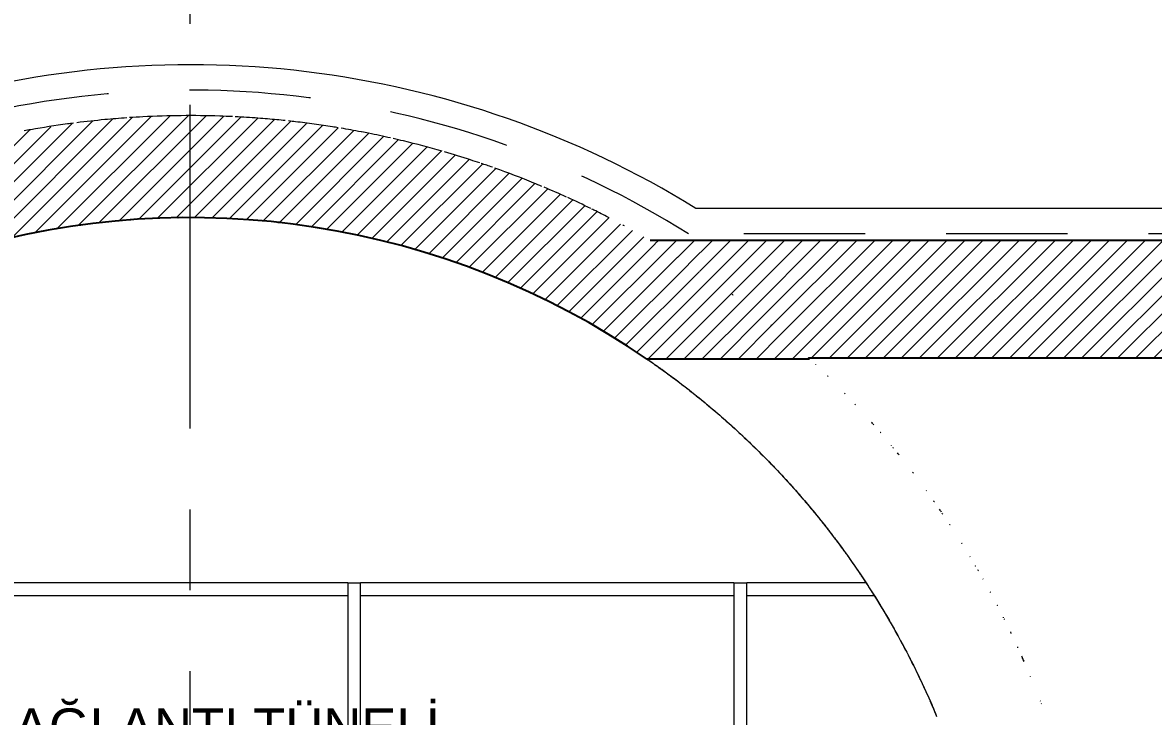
# Model space of a CAD drawing. Header units: centimetres. Extents: x -15511 to 6948, y 9649 to 14173.
# Drawn here: x -11077.7 to -10634.3, y 11182.6 to 11454.8 of the extents above; entities that cross this region are included whole.
import ezdxf

# ---------------------------------------------------------------- set-up
doc = ezdxf.new("R2010")
doc.units = ezdxf.units.CM
doc.header["$LTSCALE"] = 200
doc.linetypes.add('Grid Line 1_4_', pattern=[1.11125, 0.635, -0.15875, 0.15875, -0.15875])
doc.linetypes.add('Overhead', pattern=[0.396875, 0.238125, -0.15875])
for name, color, linetype, lineweight in [('A-AREA-IDEN', 2, 'Continuous', 9), ('A-DETL', 90, 'Continuous', 9), ('A-FLOR', 192, 'Continuous', 9), ('A-FLOR-OVHD', 1, 'Overhead', 9), ('A-GENM', 13, 'Continuous', 9), ('A-GLAZ-CWMG', 51, 'Continuous', 9), ('S-GRID', 1, 'Continuous', 9)]:
    doc.layers.add(name, color=color, linetype=linetype, lineweight=lineweight)
doc.styles.add('Arial_2', font='arial.ttf', dxfattribs={"height": 14.752994})
pattern_1 = [(45, (-4285.505, 12015), (-3.535534, 3.535534), [])]

# ---------------------------------------------------------------- blocks, each defined once
blk = doc.blocks.new('p1 tüneli2 - p1 tüneli-1427850-A')
at = {"layer": 'A-FLOR', "linetype": 'Overhead'}
for points in [[(-11016.86, 11378.3), (-11016.37, 11378.31), (-11015.88, 11378.31), (-11015.38, 11378.32)], [(-10996.02, 11377.93), (-10996.5, 11377.96), (-10996.98, 11377.98), (-10997.46, 11378)], [(-11055.08, 11375.39), (-11055.24, 11375.37), (-11055.39, 11375.35), (-11055.54, 11375.33)], [(-11055.41, 11375.34), (-11055, 11375.4), (-11054.58, 11375.46), (-11054.17, 11375.51)], [(-11034.83, 11377.51), (-11035.27, 11377.48), (-11035.71, 11377.45), (-11036.14, 11377.41)], [(-11035.97, 11377.43), (-11035.76, 11377.44), (-11035.55, 11377.46), (-11035.34, 11377.47)], [(-10978.11, 11376.52), (-10977.64, 11376.47), (-10977.16, 11376.42), (-10976.69, 11376.36)], [(-10958.14, 11373.73), (-10958.31, 11373.75), (-10958.47, 11373.78), (-10958.64, 11373.81)], [(-10958.45, 11373.78), (-10958.16, 11373.73), (-10957.87, 11373.68), (-10957.58, 11373.63)], [(-11074.72, 11372.06), (-11074.32, 11372.14), (-11073.93, 11372.22), (-11073.53, 11372.3)], [(-10938.5, 11369.69), (-10938.9, 11369.79), (-10939.31, 11369.88), (-10939.71, 11369.98)], [(-10939.6, 11369.95), (-10939.32, 11369.89), (-10939.05, 11369.82), (-10938.78, 11369.76)], [(-10920.96, 11364.97), (-10920.54, 11364.85), (-10920.13, 11364.72), (-10919.71, 11364.59)], [(-10902.31, 11358.74), (-10901.99, 11358.62), (-10901.68, 11358.5), (-10901.36, 11358.39)], [(-10883.48, 11351.09), (-10883.73, 11351.2), (-10883.98, 11351.31), (-10884.23, 11351.42)], [(-10865.97, 11342.67), (-10866.22, 11342.8), (-10866.47, 11342.92), (-10866.72, 11343.05)], [(-10866.64, 11343.01), (-10866.51, 11342.95), (-10866.39, 11342.89), (-10866.27, 11342.82)], [(-10849.83, 11333.68), (-10849.61, 11333.54), (-10849.38, 11333.41), (-10849.16, 11333.27)], [(-10848.99, 11333.17), (-10849.21, 11333.3), (-10849.43, 11333.44), (-10849.65, 11333.57)], [(-10833.52, 11323.27), (-10832.84, 11322.8), (-10832.15, 11322.33), (-10831.47, 11321.86)], [(-10830.85, 11321.42), (-10831.62, 11321.96), (-10832.4, 11322.5), (-10833.18, 11323.03)], [(-10831.12, 11321.61), (-10829.46, 11320.46), (-10827.81, 11319.29), (-10826.17, 11318.1)], [(-10825.6, 11317.68), (-10826.34, 11318.22), (-10827.08, 11318.75), (-10827.82, 11319.29)], [(-10825.9, 11317.9), (-10824.23, 11316.69), (-10822.58, 11315.46), (-10820.93, 11314.22)], [(-10820.44, 11313.85), (-10821.13, 11314.37), (-10821.81, 11314.88), (-10822.5, 11315.4)], [(-10820.63, 11313.99), (-10818.91, 11312.68), (-10817.2, 11311.36), (-10815.51, 11310.03)], [(-10815.44, 11309.97), (-10813.74, 11308.62), (-10812.05, 11307.26), (-10810.37, 11305.87)], [(-10810.09, 11305.64), (-10808.64, 11304.44), (-10807.21, 11303.23), (-10805.79, 11302.01)], [(-10805.01, 11301.35), (-10803.57, 11300.1), (-10802.14, 11298.84), (-10800.72, 11297.57)], [(-10798.73, 11295.78), (-10799.27, 11296.27), (-10799.8, 11296.75), (-10800.34, 11297.24)], [(-10799.84, 11296.78), (-10798.38, 11295.47), (-10796.94, 11294.14), (-10795.5, 11292.8)], [(-10793.87, 11291.25), (-10794.53, 11291.88), (-10795.19, 11292.5), (-10795.85, 11293.12)], [(-10795.27, 11292.58), (-10793.91, 11291.3), (-10792.56, 11290.01), (-10791.21, 11288.71)], [(-10789.17, 11286.69), (-10789.82, 11287.34), (-10790.47, 11287.98), (-10791.13, 11288.62)], [(-10790.16, 11287.67), (-10788.78, 11286.32), (-10787.41, 11284.95), (-10786.04, 11283.57)], [(-10784.58, 11282.06), (-10785.26, 11282.76), (-10785.94, 11283.45), (-10786.62, 11284.14)], [(-10785.77, 11283.28), (-10784.46, 11281.94), (-10783.16, 11280.6), (-10781.87, 11279.24)], [(-10780.1, 11277.35), (-10780.77, 11278.07), (-10781.45, 11278.78), (-10782.13, 11279.5)], [(-10780.78, 11278.08), (-10779.74, 11276.96), (-10778.7, 11275.84), (-10777.67, 11274.7)], [(-10775.72, 11272.54), (-10776.39, 11273.28), (-10777.05, 11274.02), (-10777.72, 11274.76)], [(-10776.6, 11273.52), (-10775.32, 11272.1), (-10774.06, 11270.65), (-10772.81, 11269.2)], [(-10771.44, 11267.64), (-10772.09, 11268.4), (-10772.75, 11269.16), (-10773.41, 11269.92)], [(-10772.57, 11268.96), (-10771.3, 11267.48), (-10770.04, 11265.99), (-10768.79, 11264.48)], [(-10767.25, 11262.64), (-10767.89, 11263.42), (-10768.53, 11264.2), (-10769.18, 11264.98)], [(-10767.56, 11263.02), (-10766.65, 11261.91), (-10765.74, 11260.79), (-10764.84, 11259.66)], [(-10763.15, 11257.55), (-10763.78, 11258.35), (-10764.41, 11259.14), (-10765.05, 11259.93)], [(-10763.65, 11258.18), (-10762.41, 11256.62), (-10761.19, 11255.03), (-10759.97, 11253.44)], [(-10759.15, 11252.36), (-10759.77, 11253.17), (-10760.39, 11253.99), (-10761.01, 11254.79)], [(-10759.83, 11253.26), (-10758.63, 11251.67), (-10757.42, 11250.09), (-10756.23, 11248.5)], [(-10755.31, 11247.15), (-10755.89, 11247.96), (-10756.47, 11248.76), (-10757.06, 11249.55)], [(-10755.18, 11246.97), (-10754.33, 11245.8), (-10753.48, 11244.62), (-10752.64, 11243.45)], [(-10751.61, 11241.92), (-10752.14, 11242.69), (-10752.67, 11243.45), (-10753.21, 11244.21)], [(-10751.38, 11241.59), (-10750.6, 11240.47), (-10749.83, 11239.34), (-10749.05, 11238.22)], [(-10747.74, 11236.21), (-10748.31, 11237.07), (-10748.88, 11237.92), (-10749.45, 11238.77)], [(-10747.83, 11236.34), (-10747.01, 11235.1), (-10746.18, 11233.85), (-10745.37, 11232.6)], [(-10744.14, 11230.63), (-10744.69, 11231.5), (-10745.24, 11232.37), (-10745.8, 11233.23)], [(-10744.41, 11231.06), (-10743.31, 11229.32), (-10742.21, 11227.58), (-10741.13, 11225.82)], [(-10740.66, 11224.98), (-10741.18, 11225.85), (-10741.71, 11226.72), (-10742.24, 11227.58)], [(-10741.03, 11225.61), (-10739.96, 11223.83), (-10738.88, 11222.05), (-10737.85, 11220.23)], [(-10737.5, 11219.61), (-10737.92, 11220.35), (-10738.35, 11221.09), (-10738.79, 11221.83)], [(-10736.74, 11218.3), (-10736.06, 11217.09), (-10735.39, 11215.86), (-10734.74, 11214.62)], [(-10734.41, 11214.13), (-10734.75, 11214.74), (-10735.09, 11215.36), (-10735.44, 11215.97)], [(-10733.49, 11212.43), (-10732.86, 11211.27), (-10732.25, 11210.1), (-10731.66, 11208.92)], [(-10731.4, 11208.52), (-10731.66, 11209.01), (-10731.92, 11209.51), (-10732.19, 11210)], [(-10730.41, 11206.6), (-10729.81, 11205.44), (-10729.23, 11204.26), (-10728.66, 11203.08)], [(-10728.47, 11202.76), (-10728.66, 11203.14), (-10728.84, 11203.52), (-10729.03, 11203.9)], [(-10727.47, 11200.73), (-10726.87, 11199.52), (-10726.29, 11198.29), (-10725.73, 11197.05)], [(-10724.63, 11194.79), (-10724.01, 11193.43), (-10723.4, 11192.06), (-10722.8, 11190.69)], [(-10721.91, 11188.75), (-10721.02, 11186.72), (-10720.15, 11184.68), (-10719.3, 11182.62)]]:
    blk.add_open_spline(points, degree=3, dxfattribs=at)
blk = doc.blocks.new('Generic Models 8 - Generic Models 8-1428326-A')
at = {"layer": 'A-GENM'}
h = blk.add_hatch(dxfattribs=at)
h.set_pattern_fill('FP_1', color=256, style=0, pattern_type=2)
h.set_pattern_definition(pattern_1)
h.paths.add_polyline_path([(-11011.98, 10663.28), (-11011.98, 10728.98), (-11165.18, 10728.98), (-11181.06, 10735.07), (-11196.49, 10742.24), (-11211.39, 10750.44), (-11225.86, 10759.76), (-11239.35, 10769.8), (-11252.27, 10780.86), (-11264.4, 10792.78), (-11275.7, 10805.5), (-11286.1, 10818.96), (-11295.55, 10833.1), (-11304.02, 10847.85), (-11304.02, 10915), (-10655.19, 10915), (-10653.43, 10924.98), (-10651.9, 10935), (-11331.63, 10935), (-11333.98, 10952.4), (-11335.62, 10969.88), (-11336.9, 10995.17), (-11336.98, 11020.49), (-11335.86, 11045.78), (-11333.54, 11071), (-11330.9, 11090.09), (-11326.86, 11111.24), (-11322.98, 11127.81), (-11317.72, 11146.36), (-11311.59, 11164.69), (-11304.66, 11182.62), (-11296.69, 11200.34), (-11287.65, 11217.53), (-11277.58, 11234.14), (-11266.5, 11250.1), (-11254.47, 11265.35), (-11241.52, 11279.84), (-11227.71, 11293.5), (-11213.09, 11306.29), (-11197.71, 11318.16), (-11181.63, 11329.06), (-11164.92, 11338.96), (-11147.63, 11347.82), (-11129.82, 11355.6), (-11111.58, 11362.27), (-11092.96, 11367.81), (-11074.04, 11372.2), (-11054.4, 11375.47), (-11035.56, 11377.46), (-11016.15, 11378.31), (-10996.73, 11377.97), (-10977.36, 11376.44), (-10958.12, 11373.72), (-10939.09, 11369.83), (-10920.33, 11364.78), (-10901.92, 11358.59), (-10882.94, 11350.82), (-10866.4, 11342.89), (-10849.43, 11333.43), (-10833.07, 11322.96), (-10769.2, 11322.96), (-10784.85, 11336.68), (-10801.29, 11349.46), (-10818.43, 11361.26), (-10836.24, 11372.04), (-10854.65, 11381.76), (-10873.59, 11390.4), (-10893.01, 11397.91), (-10912.83, 11404.28), (-10932.99, 11409.48), (-10953.41, 11413.49), (-10974.04, 11416.31), (-10994.79, 11417.92), (-11015.61, 11418.32), (-11036.41, 11417.5), (-11057.13, 11415.47), (-11077.69, 11412.23), (-11098.03, 11407.8), (-11118.08, 11402.19), (-11139.07, 11394.89), (-11157.02, 11387.52), (-11175.79, 11378.5), (-11193.99, 11368.4), (-11211.58, 11357.26), (-11228.48, 11345.12), (-11244.65, 11332), (-11260.03, 11317.97), (-11274.56, 11303.06), (-11288.2, 11287.34), (-11300.89, 11270.84), (-11312.61, 11253.63), (-11323.29, 11235.76), (-11332.92, 11217.31), (-11341.46, 11198.32), (-11350.02, 11176.02), (-11357.41, 11153.31), (-11363.6, 11130.24), (-11368.57, 11106.88), (-11372.32, 11083.29), (-11374.86, 11060.12), (-11376.45, 11036.86), (-11377.09, 11013.55), (-11376.78, 10990.24), (-11375.51, 10966.96), (-11373.54, 10946.33), (-11370.67, 10925.8), (-11366.89, 10905.43), (-11362.5, 10887.3), (-11356.42, 10868.12), (-11350.26, 10852.09), (-11342.47, 10835.15), (-11333.59, 10818.75), (-11323.68, 10802.95), (-11312.16, 10787.08), (-11300.91, 10773.43), (-11288.14, 10759.84), (-11273.87, 10746.56), (-11260.12, 10735.26), (-11244.98, 10724.37), (-11229.16, 10714.49), (-11212.74, 10705.64), (-11195.79, 10697.87), (-11178.37, 10691.22), (-11155.31, 10683.85), (-11131.92, 10677.6), (-11108.26, 10672.46), (-11084.38, 10668.45), (-11060.34, 10665.58), (-11036.19, 10663.85), (-11012.1, 10663.28)], flags=0)
at = {"layer": 'A-GENM', "lineweight": 25}
blk.add_line((-10833.07, 11322.96), (-10769.2, 11322.96), dxfattribs=at)
blk.add_arc((-11011.98, 11061.63), 316.7, 55.6028, 157.541, dxfattribs=at)
at = {"layer": 'A-GENM'}
for points, knots in [([(-10995.41, 11417.95), (-10997.08, 11418.03), (-11003.76, 11418.29), (-11015.51, 11418.42), (-11027.34, 11418.06), (-11034.08, 11417.65), (-11035.83, 11417.54)], [0.48294985, 0.48294985, 0.48294985, 0.48294985, 0.48818898, 0.50393701, 0.51968504, 0.52522289, 0.52522289, 0.52522289, 0.52522289]), ([(-10974.7, 11416.38), (-10975.8, 11416.5), (-10979.36, 11416.85), (-10985.9, 11417.41), (-10991.37, 11417.75), (-10994.36, 11417.9)], [0.4610375, 0.4610375, 0.4610375, 0.4610375, 0.46456693, 0.47244094, 0.48184271, 0.48184271, 0.48184271, 0.48184271]), ([(-11057.72, 11415.39), (-11058.52, 11415.29), (-11064.16, 11414.54), (-11070.63, 11413.52), (-11076.22, 11412.5), (-11077.11, 11412.34)], [0.54857617, 0.54857617, 0.54857617, 0.54857617, 0.5511811, 0.56692913, 0.56992624, 0.56992624, 0.56992624, 0.56992624]), ([(-11036.79, 11417.47), (-11039.7, 11417.27), (-11046.31, 11416.73), (-11052.83, 11416.01), (-11056.47, 11415.55)], [0.52623481, 0.52623481, 0.52623481, 0.52623481, 0.53543307, 0.54722672, 0.54722672, 0.54722672, 0.54722672]), ([(-10953.95, 11413.58), (-10954.69, 11413.7), (-10957.81, 11414.21), (-10963.36, 11415.03), (-10969.12, 11415.76), (-10972.48, 11416.14), (-10973.4, 11416.24)], [0.43848795, 0.43848795, 0.43848795, 0.43848795, 0.44094488, 0.4488189, 0.45669291, 0.45964662, 0.45964662, 0.45964662, 0.45964662]), ([(-10944.97, 11411.98), (-10946.33, 11412.24), (-10948.92, 11412.72), (-10951.53, 11413.18), (-10952.77, 11413.39)], [0.428486443, 0.428486443, 0.428486443, 0.428486443, 0.433070866, 0.437185844, 0.437185844, 0.437185844, 0.437185844]), ([(-10933.42, 11409.58), (-10936.27, 11410.22), (-10940.05, 11411.02), (-10943.87, 11411.77), (-10944.78, 11411.95)], [0.41534536, 0.41534536, 0.41534536, 0.41534536, 0.42519685, 0.42826412, 0.42826412, 0.42826412, 0.42826412]), ([(-10913.25, 11404.4), (-10918.19, 11405.82), (-10924.55, 11407.51), (-10931.04, 11409.03), (-10932.41, 11409.35)], [0.39161893, 0.39161893, 0.39161893, 0.39161893, 0.40944882, 0.41418447, 0.41418447, 0.41418447, 0.41418447]), ([(-10898.41, 11399.77), (-10899.61, 11400.17), (-10904.18, 11401.68), (-10908.83, 11403.11), (-10912.29, 11404.12)], [0.37347874, 0.37347874, 0.37347874, 0.37347874, 0.37795276, 0.39046883, 0.39046883, 0.39046883, 0.39046883]), ([(-10874.07, 11390.59), (-10875.11, 11391.03), (-10881.14, 11393.53), (-10887.3, 11395.88), (-10892.49, 11397.73)], [0.34236672, 0.34236672, 0.34236672, 0.34236672, 0.34645669, 0.36607386, 0.36607386, 0.36607386, 0.36607386]), ([(-10848.01, 11378.41), (-10849.89, 11379.39), (-10852.04, 11380.47), (-10854.2, 11381.54), (-10854.45, 11381.66)], [0.307086614, 0.307086614, 0.307086614, 0.307086614, 0.31496063, 0.315994274, 0.315994274, 0.315994274, 0.315994274]), ([(-10833.07, 11322.96), (-10832.76, 11322.75), (-10832.03, 11322.24), (-10830.06, 11320.88), (-10826.75, 11318.54), (-10821.62, 11314.77), (-10814.35, 11309.18), (-10804.56, 11301.13), (-10792.24, 11289.92), (-10779.33, 11276.79), (-10766.25, 11261.78), (-10753.38, 11244.89), (-10741.02, 11226.11), (-10729.47, 11205.45), (-10722.53, 11190.43), (-10719.3, 11182.62)], [-1, -1, -1, -1, -0.970238, -0.940476, -0.880952, -0.821429, -0.761905, -0.666667, -0.571429, -0.47619, -0.380952, -0.285714, -0.190476, -0.095238, 0, 0, 0, 0]), ([(-10730.41, 11206.6), (-10730.08, 11205.96), (-10729.48, 11204.8), (-10728.9, 11203.62), (-10728.64, 11203.09)], [0.964686843, 0.964686843, 0.964686843, 0.964686843, 0.967592593, 0.969975929, 0.969975929, 0.969975929, 0.969975929])]:
    blk.add_open_spline(points, degree=3, knots=knots, dxfattribs=at)
for points in [[(-10893.47, 11398.07), (-10894.94, 11398.59), (-10896.42, 11399.1), (-10897.91, 11399.6)], [(-10864.46, 11386.4), (-10867.33, 11387.7), (-10870.24, 11388.98), (-10873.17, 11390.22)], [(-10854.96, 11381.91), (-10857.93, 11383.37), (-10860.93, 11384.79), (-10863.96, 11386.17)], [(-11016.86, 11378.3), (-11016.37, 11378.31), (-11015.88, 11378.31), (-11015.38, 11378.32)], [(-10847.69, 11378.25), (-10847.75, 11378.28), (-10847.81, 11378.31), (-10847.86, 11378.34)], [(-11055.41, 11375.34), (-11055, 11375.4), (-11054.58, 11375.46), (-11054.17, 11375.51)], [(-11035.97, 11377.43), (-11035.76, 11377.44), (-11035.55, 11377.46), (-11035.34, 11377.47)], [(-10978.11, 11376.52), (-10977.64, 11376.47), (-10977.16, 11376.42), (-10976.69, 11376.36)], [(-10958.45, 11373.78), (-10958.16, 11373.73), (-10957.87, 11373.68), (-10957.58, 11373.63)], [(-10841.76, 11375.1), (-10841.98, 11375.22), (-10842.19, 11375.33), (-10842.41, 11375.45)], [(-11074.72, 11372.06), (-11074.32, 11372.14), (-11073.93, 11372.22), (-11073.53, 11372.3)], [(-10939.6, 11369.95), (-10939.32, 11369.89), (-10939.05, 11369.82), (-10938.78, 11369.76)], [(-10920.96, 11364.97), (-10920.54, 11364.85), (-10920.13, 11364.72), (-10919.71, 11364.59)], [(-10902.31, 11358.74), (-10901.99, 11358.62), (-10901.68, 11358.5), (-10901.36, 11358.39)], [(-10799.06, 11347.81), (-10799.2, 11347.92), (-10799.35, 11348.03), (-10799.49, 11348.13)], [(-10866.64, 11343.01), (-10866.51, 11342.95), (-10866.39, 11342.89), (-10866.27, 11342.82)], [(-10849.83, 11333.68), (-10849.61, 11333.54), (-10849.38, 11333.41), (-10849.16, 11333.27)], [(-10833.52, 11323.27), (-10832.84, 11322.8), (-10832.15, 11322.33), (-10831.47, 11321.86)], [(-10831.12, 11321.61), (-10829.46, 11320.46), (-10827.81, 11319.28), (-10826.17, 11318.1)], [(-10766.61, 11320.53), (-10766.65, 11320.57), (-10766.69, 11320.61), (-10766.73, 11320.65)], [(-10825.9, 11317.9), (-10824.23, 11316.69), (-10822.58, 11315.46), (-10820.93, 11314.22)], [(-10820.63, 11313.99), (-10818.91, 11312.68), (-10817.2, 11311.36), (-10815.51, 11310.03)], [(-10815.44, 11309.97), (-10813.74, 11308.62), (-10812.05, 11307.26), (-10810.37, 11305.87)], [(-10810.09, 11305.64), (-10808.64, 11304.44), (-10807.21, 11303.23), (-10805.79, 11302.01)], [(-10805.01, 11301.35), (-10803.57, 11300.1), (-10802.14, 11298.84), (-10800.72, 11297.57)], [(-10799.84, 11296.78), (-10798.38, 11295.47), (-10796.94, 11294.14), (-10795.5, 11292.79)], [(-10795.27, 11292.58), (-10793.91, 11291.3), (-10792.56, 11290.01), (-10791.22, 11288.71)], [(-10790.16, 11287.67), (-10788.78, 11286.32), (-10787.41, 11284.95), (-10786.05, 11283.56)], [(-10736.18, 11287.83), (-10736.25, 11287.92), (-10736.31, 11288), (-10736.38, 11288.09)], [(-10785.77, 11283.28), (-10784.46, 11281.94), (-10783.16, 11280.6), (-10781.87, 11279.24)], [(-10780.78, 11278.08), (-10779.74, 11276.96), (-10778.7, 11275.84), (-10777.67, 11274.71)], [(-10728.43, 11278.04), (-10728.52, 11278.16), (-10728.61, 11278.29), (-10728.71, 11278.41)], [(-10776.6, 11273.52), (-10775.32, 11272.1), (-10774.05, 11270.66), (-10772.79, 11269.21)], [(-10772.57, 11268.96), (-10771.3, 11267.48), (-10770.03, 11266), (-10768.78, 11264.49)], [(-10720.34, 11267.01), (-10720.37, 11267.06), (-10720.4, 11267.1), (-10720.43, 11267.14)], [(-10767.56, 11263.02), (-10766.65, 11261.91), (-10765.74, 11260.79), (-10764.84, 11259.66)], [(-10763.65, 11258.18), (-10762.41, 11256.62), (-10761.19, 11255.03), (-10759.99, 11253.43)], [(-10716.84, 11261.96), (-10716.92, 11262.07), (-10717, 11262.19), (-10717.08, 11262.3)], [(-10759.83, 11253.26), (-10758.63, 11251.67), (-10757.44, 11250.07), (-10756.27, 11248.45)], [(-10709.35, 11250.44), (-10709.37, 11250.48), (-10709.4, 11250.52), (-10709.43, 11250.56)], [(-10755.17, 11246.97), (-10754.33, 11245.8), (-10753.49, 11244.61), (-10752.66, 11243.42)], [(-10706.14, 11245.2), (-10706.17, 11245.25), (-10706.2, 11245.3), (-10706.23, 11245.36)], [(-10751.38, 11241.59), (-10750.6, 11240.47), (-10749.84, 11239.34), (-10749.08, 11238.2)], [(-10747.83, 11236.34), (-10747.01, 11235.1), (-10746.2, 11233.85), (-10745.39, 11232.58)], [(-10702.93, 11239.73), (-10702.99, 11239.85), (-10703.06, 11239.97), (-10703.13, 11240.09)], [(-10744.41, 11231.06), (-10743.31, 11229.32), (-10742.23, 11227.56), (-10741.15, 11225.8)], [(-10741.04, 11225.61), (-10739.96, 11223.83), (-10738.88, 11222.05), (-10737.82, 11220.26)], [(-10736.74, 11218.3), (-10736.06, 11217.09), (-10735.37, 11215.88), (-10734.69, 11214.66)], [(-10693.04, 11221.35), (-10693.06, 11221.4), (-10693.09, 11221.45), (-10693.11, 11221.5)], [(-10690.22, 11215.59), (-10690.25, 11215.65), (-10690.28, 11215.71), (-10690.3, 11215.77)], [(-10733.49, 11212.43), (-10732.86, 11211.27), (-10732.23, 11210.11), (-10731.62, 11208.95)], [(-10687.5, 11209.78), (-10687.53, 11209.84), (-10687.56, 11209.9), (-10687.59, 11209.97)], [(-10685, 11204.18), (-10685.24, 11204.71), (-10685.47, 11205.25), (-10685.7, 11205.78)], [(-10727.46, 11200.73), (-10726.87, 11199.52), (-10726.29, 11198.29), (-10725.73, 11197.05)], [(-10724.63, 11194.79), (-10724, 11193.43), (-10723.4, 11192.06), (-10722.8, 11190.69)], [(-10721.91, 11188.75), (-10721.02, 11186.72), (-10720.15, 11184.68), (-10719.3, 11182.62)]]:
    blk.add_open_spline(points, degree=3, dxfattribs=at)
blk = doc.blocks.new('Generic Models 7 - Generic Models 4-1428444-A')
at = {"layer": 'A-GENM'}
h = blk.add_hatch(dxfattribs=at)
h.set_pattern_fill('FP_1', color=256, style=0, pattern_type=2)
h.set_pattern_definition(pattern_1)
h.paths.add_polyline_path([(-11011.98, 10498.27), (-9950.89, 10498.27), (-9950.89, 10557.52), (-11011.98, 10557.52), (-11011.98, 10543.95)], flags=0)
h.paths.add_polyline_path([(-10769.56, 11323.29), (-9950.89, 11323.29), (-9950.89, 11369.36), (-10831.59, 11369.36), (-10815.17, 11359.12), (-10799.32, 11348.01), (-10784.11, 11336.06)], flags=0)
at = {"layer": 'A-GENM', "lineweight": 25}
for p, q in [((-9950.89, 11369.36), (-10831.59, 11369.36)), ((-10769.56, 11323.29), (-9950.89, 11323.29))]:
    blk.add_line(p, q, dxfattribs=at)
at = {"layer": 'A-GENM'}
for points in [[(-10783.93, 11335.91), (-10784.06, 11336.02), (-10784.18, 11336.12), (-10784.31, 11336.22)], [(-10769.2, 11322.96), (-10769.37, 11323.12), (-10769.55, 11323.28), (-10769.72, 11323.45)], [(-10761.87, 11315.95), (-10761.94, 11316.02), (-10762, 11316.09), (-10762.07, 11316.15)], [(-10755.15, 11309.17), (-10755.25, 11309.27), (-10755.35, 11309.38), (-10755.46, 11309.48)], [(-10751.11, 11304.91), (-10751.19, 11304.99), (-10751.27, 11305.08), (-10751.35, 11305.17)], [(-10744.37, 11297.47), (-10744.53, 11297.66), (-10744.7, 11297.84), (-10744.86, 11298.02)], [(-10743.94, 11296.99), (-10744.04, 11297.1), (-10744.14, 11297.21), (-10744.24, 11297.32)], [(-10741.23, 11293.86), (-10741.29, 11293.93), (-10741.35, 11294), (-10741.41, 11294.07)], [(-10736.96, 11288.79), (-10736.99, 11288.82), (-10737.02, 11288.86), (-10737.06, 11288.9)], [(-10734.03, 11285.19), (-10734.24, 11285.46), (-10734.46, 11285.72), (-10734.68, 11285.99)], [(-10723.3, 11271.16), (-10723.34, 11271.2), (-10723.37, 11271.24), (-10723.4, 11271.29)], [(-10720.18, 11266.79), (-10720.22, 11266.84), (-10720.26, 11266.89), (-10720.29, 11266.95)], [(-10717.34, 11262.69), (-10717.61, 11263.08), (-10717.88, 11263.47), (-10718.15, 11263.87)], [(-10714.04, 11257.76), (-10714.06, 11257.8), (-10714.09, 11257.84), (-10714.12, 11257.88)], [(-10703.95, 11241.51), (-10703.98, 11241.55), (-10704.01, 11241.6), (-10704.04, 11241.65)], [(-10701.04, 11236.42), (-10701.07, 11236.47), (-10701.1, 11236.53), (-10701.13, 11236.58)], [(-10698.19, 11231.25), (-10698.22, 11231.31), (-10698.25, 11231.37), (-10698.28, 11231.43)], [(-10695.4, 11225.99), (-10695.43, 11226.05), (-10695.46, 11226.11), (-10695.5, 11226.17)], [(-10692.67, 11220.62), (-10692.71, 11220.69), (-10692.74, 11220.75), (-10692.77, 11220.81)], [(-10690.01, 11215.15), (-10690.04, 11215.22), (-10690.07, 11215.28), (-10690.1, 11215.35)], [(-10687.41, 11209.58), (-10687.44, 11209.64), (-10687.47, 11209.71), (-10687.5, 11209.78)], [(-10685.03, 11204.23), (-10685.32, 11204.91), (-10685.62, 11205.58), (-10685.91, 11206.25)], [(-10682.44, 11198.15), (-10682.46, 11198.21), (-10682.49, 11198.26), (-10682.51, 11198.32)], [(-10678.59, 11188.55), (-10678.61, 11188.6), (-10678.63, 11188.64), (-10678.64, 11188.69)], [(-10678.2, 11187.54), (-10678.22, 11187.59), (-10678.23, 11187.63), (-10678.25, 11187.67)]]:
    blk.add_open_spline(points, degree=3, dxfattribs=at)
blk = doc.blocks.new('Rectangular Mullion - 50 x 150mm-V1-A')
at = {"layer": 'A-GLAZ-CWMG'}
for p, q in [((-11248.05, 11230), (-11248.05, 11235)), ((-11101.62, 11235), (-11248.05, 11235)), ((-11101.62, 11235), (-11101.62, 11230)), ((-11248.05, 11230), (-11101.62, 11230))]:
    blk.add_line(p, q, dxfattribs=at)
blk = doc.blocks.new('Rectangular Mullion - 50 x 150mm-V2-A')
at = {"layer": 'A-GLAZ-CWMG'}
for p, q in [((-10793.76, 11230), (-10793.76, 11235)), ((-10746.97, 11235), (-10793.76, 11235)), ((-10793.76, 11230), (-10743.76, 11230))]:
    blk.add_line(p, q, dxfattribs=at)
blk = doc.blocks.new('Rectangular Mullion - 50 x 150mm-1526373-A')
at = {"layer": 'A-GLAZ-CWMG'}
for p, q in [((-11253.05, 11235), (-11248.05, 11235)), ((-11253.05, 11235), (-11253.05, 10945)), ((-11248.05, 10945), (-11248.05, 11235))]:
    blk.add_line(p, q, dxfattribs=at)

msp = doc.modelspace()

# ---------------------------------------------------------------- linework, layer by layer
at = {"layer": 'A-DETL'}
msp.add_line((-9956.25, 11381.93), (-10813.71, 11381.93), dxfattribs=at)
msp.add_arc((-11011.98, 11061.63), 376.7, 58.242, 157.469, dxfattribs=at)
at = {"layer": 'A-FLOR-OVHD'}
msp.add_line((-9953.57, 11371.93), (-10816.58, 11371.93), dxfattribs=at)
msp.add_arc((-11011.98, 11061.63), 366.7, 57.8003, 157.4688, dxfattribs=at)
at = {"layer": 'S-GRID', "linetype": 'Grid Line 1_4_'}
msp.add_line((-11011.98, 9739.86), (-11011.98, 11898.64), dxfattribs=at)

# ---------------------------------------------------------------- block references
at = {"layer": 'A-FLOR', "linetype": 'Overhead'}
msp.add_blockref('p1 tüneli2 - p1 tüneli-1427850-A', (0, 0), dxfattribs=at)
at = {"layer": 'A-GENM'}
for name in ['Generic Models 8 - Generic Models 8-1428326-A', 'Generic Models 7 - Generic Models 4-1428444-A']:
    msp.add_blockref(name, (0, 0), dxfattribs=at)
at = {"layer": 'A-GLAZ-CWMG'}
for name, p in [('Rectangular Mullion - 50 x 150mm-V1-A', (151.43, 0)), ('Rectangular Mullion - 50 x 150mm-1526373-A', (302.86, 0)), ('Rectangular Mullion - 50 x 150mm-V1-A', (302.86, 0)), ('Rectangular Mullion - 50 x 150mm-1526373-A', (454.29, 0)), ('Rectangular Mullion - 50 x 150mm-V2-A', (0, 0))]:
    msp.add_blockref(name, p, dxfattribs=at)

# ---------------------------------------------------------------- texts
at = {"layer": 'A-AREA-IDEN', "insert": (-11186.54, 11185.75), "char_height": 14.753, "width": 324.54, "attachment_point": 1, "line_spacing_factor": 0.938532, "style": 'Arial_2'}
msp.add_mtext('B1.2 TİPİ BAĞLANTI TÜNELİ', dxfattribs=at)

doc.saveas('drawing.dxf')
